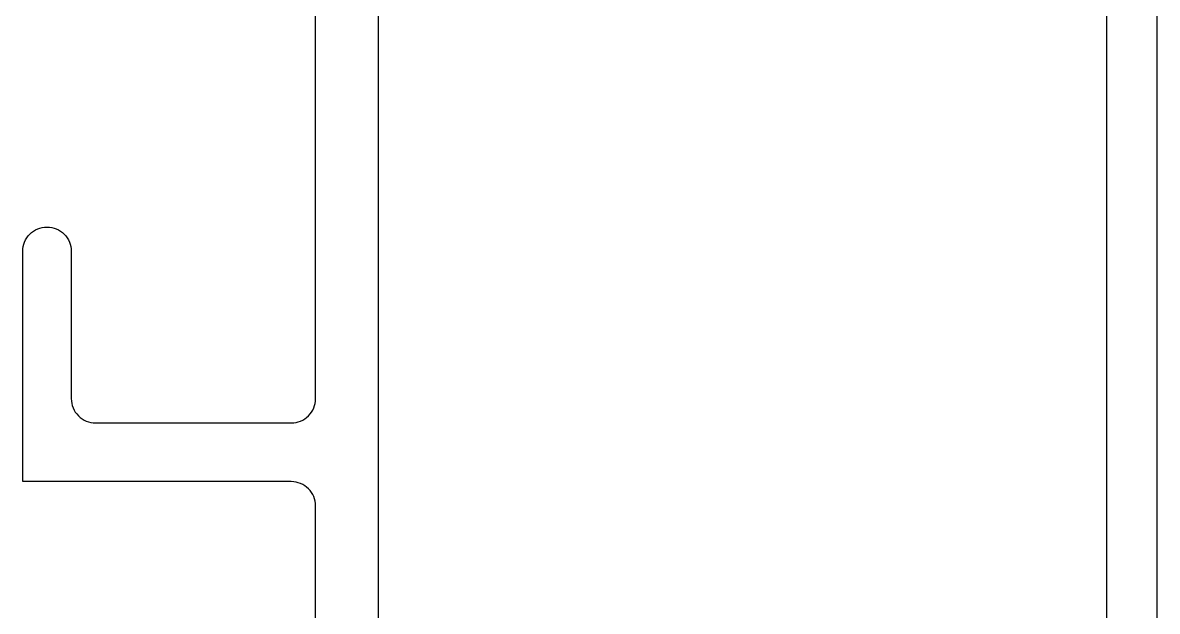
# Model space of a CAD drawing. Extents: x -138 to 168, y -127 to 72.
# Drawn here: x 2.018 to 3.467, y 53.06 to 53.812 of the extents above; entities that cross this region are included whole.
import ezdxf

# ---------------------------------------------------------------- set-up
doc = ezdxf.new("R2010")
doc.units = 0
doc.header["$MEASUREMENT"] = 0
doc.layers.get('0').update_dxf_attribs({"linetype": 'CONTINUOUS'})
doc.layers.add('FRAME', color=1, linetype='CONTINUOUS')

# ---------------------------------------------------------------- blocks, each defined once
blk = doc.blocks.new('3809 BLOCK FRAME')
blk.add_lwpolyline([(-1.674, 0.454), (-4.425, 0.454)])
blk.add_lwpolyline([(-3.7713, 0.374), (-3.606, 0.374, -0.414214), (-3.575, 0.343), (-3.575, 0), (-3.281, 0, 0.414214), (-3.25, 0.031, 0.414214), (-3.281, 0.062), (-3.469, 0.062, -0.414214), (-3.5, 0.093), (-3.5, 0.343, -0.414214), (-3.469, 0.374), (-2.4167, 0.374, -0.5024)], format="xyb")
blk = doc.blocks.new('3810_2p25in_Insert_Glass_Stop')
blk.add_lwpolyline([(1.683, 0.603), (0.056, 0.603, 0.414214), (0.046, 0.593), (0.046, 0.0711, 0.440011), (0.0569, 0.0612), (0.1723, 0.0712, -0.440011), (0.206, 0.0404), (0.206, -0.152, -0.691708), (0.171, -0.1652), (0.115, -0.1015, -0.395486), (0.1159, -0.0741), (0.1471, -0.0429, 0.198912), (0.15, -0.0359), (0.15, 0.0022, 0.440011), (0.1391, 0.0121), (0.0009, 0, -0.440011), (-0.01, 0.01), (-0.01, 0.658, -0.414214), (0, 0.668), (1.839, 0.668, -0.414214)], format="xyb")

msp = doc.modelspace()

# ---------------------------------------------------------------- block references
at = {"layer": 'FRAME', "xscale": -1}
for name, p, rotation in [('3809 BLOCK FRAME', (2.0175, 56.8009), 270.0000000000003), ('3810_2p25in_Insert_Glass_Stop', (2.7985, 52.3109), 270.0000000000002)]:
    msp.add_blockref(name, p, dxfattribs=dict(at, rotation=rotation))

doc.saveas('drawing.dxf')
